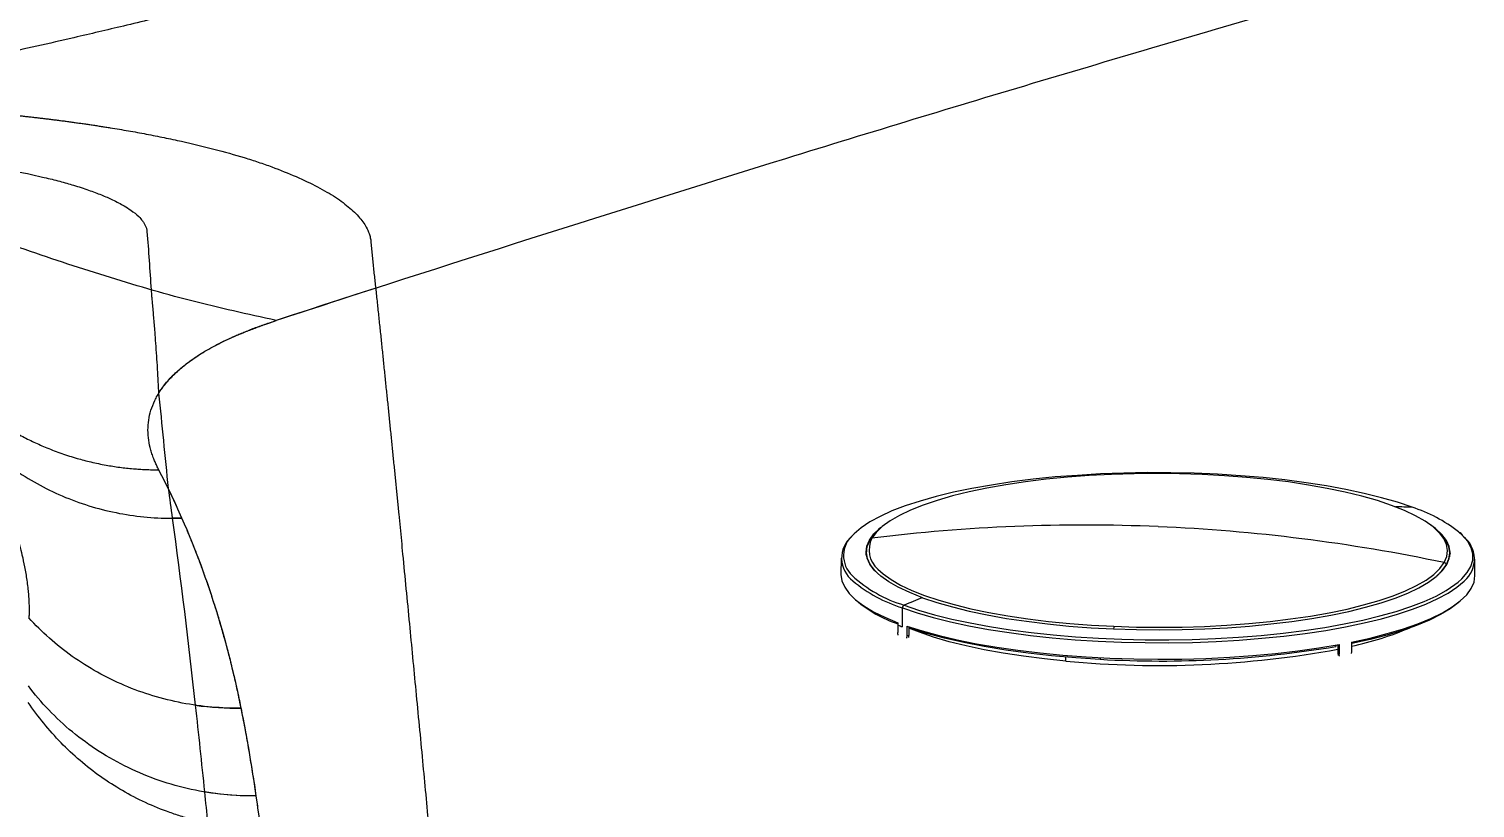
# Model space of a CAD drawing. Extents: x 525 to 609, y 649 to 778.
# Drawn here: x 560.35 to 571.67, y 680.09 to 686.19 of the extents above; entities that cross this region are included whole.
import ezdxf

# ---------------------------------------------------------------- set-up
doc = ezdxf.new("R2010")
doc.units = 0
doc.header["$MEASUREMENT"] = 0
doc.layers.add('1', color=4, linetype='Continuous')

# ---------------------------------------------------------------- blocks, each defined once
blk = doc.blocks.new('JETSETTER')
at = {"layer": '1', "color": 3, "linetype": 'Continuous', "lineweight": 25}
for p, q in [((41.581, 12.924), (41.58, 12.795)), ((41.776, 12.964), (41.781, 12.996)), ((41.779, 12.979), (41.778, 12.963)), ((46.348, 12.954), (46.347, 12.97)), ((46.545, 12.786), (46.545, 12.914)), ((42.061, 12.386), (42.061, 12.534)), ((42.026, 12.418), (42.026, 12.399)), ((42.026, 12.399), (42.026, 12.342)), ((42.096, 12.392), (42.096, 12.316)), ((42.112, 12.387), (42.112, 12.319)), ((42.124, 12.383), (42.124, 12.373)), ((42.112, 12.319), (42.096, 12.316)), ((42.11, 12.303), (42.112, 12.319)), ((45.454, 12.243), (45.454, 12.231)), ((45.471, 12.246), (45.471, 12.176)), ((45.482, 12.248), (45.482, 12.172)), ((45.578, 12.266), (45.577, 12.19)), ((45.578, 12.257), (45.581, 12.256)), ((45.582, 12.267), (45.581, 12.256)), ((43.342, 12.118), (43.342, 12.149)), ((43.61, 12.144), (43.61, 12.131)), ((45.471, 12.176), (45.473, 12.16)), ((45.482, 12.172), (45.471, 12.176)), ((45.485, 12.156), (45.482, 12.172)), ((45.577, 12.19), (45.576, 12.176))]:
    blk.add_line(p, q, dxfattribs=at)
at = {"layer": '1', "color": 3, "linetype": 'Continuous', "lineweight": 25, "flags": 128}
for points in [[(46.052, 13.321), (45.938, 13.36), (45.813, 13.396), (45.678, 13.429), (45.534, 13.46), (45.382, 13.488), (45.223, 13.513), (45.057, 13.535), (44.885, 13.553), (44.709, 13.568), (44.529, 13.579), (44.347, 13.587), (44.163, 13.591), (43.979, 13.592), (43.795, 13.589), (43.612, 13.582), (43.432, 13.571), (43.256, 13.558), (43.084, 13.54), (42.918, 13.519), (42.758, 13.495), (42.605, 13.468), (42.46, 13.438), (42.325, 13.405), (42.199, 13.37), (42.083, 13.332), (41.979, 13.292), (41.886, 13.249), (41.806, 13.206), (41.738, 13.16), (41.683, 13.114), (41.675, 13.106)], [(46.236, 13.151), (46.217, 13.168), (46.154, 13.212), (46.079, 13.255), (45.992, 13.296), (45.892, 13.336), (45.781, 13.373), (45.66, 13.408), (45.528, 13.44), (45.388, 13.469), (45.24, 13.495), (45.084, 13.519), (44.922, 13.538), (44.755, 13.555), (44.583, 13.568), (44.408, 13.577), (44.231, 13.583), (44.053, 13.585), (43.876, 13.583), (43.699, 13.578), (43.524, 13.569), (43.353, 13.556), (43.186, 13.54), (43.025, 13.52), (42.87, 13.497), (42.722, 13.471), (42.583, 13.442), (42.453, 13.41), (42.333, 13.375), (42.223, 13.338), (42.125, 13.299), (42.038, 13.258), (41.964, 13.215), (41.903, 13.171), (41.902, 13.17)], [(42.218, 12.613), (42.118, 12.653), (42.029, 12.695), (41.954, 12.738), (41.891, 12.783), (41.841, 12.829), (41.805, 12.875), (41.784, 12.923), (41.776, 12.97), (41.782, 13.018), (41.802, 13.065), (41.837, 13.112), (41.876, 13.15)], [(41.902, 13.17), (41.856, 13.125), (41.822, 13.079)], [(42.218, 12.613), (42.33, 12.576), (42.453, 12.541), (42.585, 12.508), (42.726, 12.479), (42.876, 12.452), (43.033, 12.429), (43.197, 12.409), (43.365, 12.392), (43.539, 12.379), (43.715, 12.37), (43.893, 12.364), (44.073, 12.362), (44.252, 12.364), (44.43, 12.369), (44.606, 12.378), (44.779, 12.391), (44.947, 12.408), (45.11, 12.427), (45.267, 12.451), (45.415, 12.477), (45.556, 12.506), (45.687, 12.539), (45.809, 12.574), (45.919, 12.611), (46.018, 12.65), (46.106, 12.692), (46.18, 12.735), (46.241, 12.78), (46.29, 12.826), (46.324, 12.872), (46.344, 12.92), (46.35, 12.967), (46.343, 13.015), (46.321, 13.062), (46.285, 13.109), (46.235, 13.155), (46.189, 13.189)], [(46.304, 12.888), (46.324, 12.935), (46.331, 12.982), (46.323, 13.029), (46.301, 13.076), (46.266, 13.122), (46.236, 13.151)], [(41.844, 12.826), (41.809, 12.872), (41.787, 12.92), (41.779, 12.967), (41.785, 13.015), (41.806, 13.062), (41.84, 13.109), (41.868, 13.137)], [(46.32, 12.869), (46.341, 12.917), (46.347, 12.964), (46.339, 13.012), (46.317, 13.059), (46.282, 13.106), (46.25, 13.136)], [(46.414, 12.736), (46.443, 12.762), (46.485, 12.81), (46.513, 12.858), (46.527, 12.907), (46.528, 12.956), (46.515, 13.005), (46.488, 13.053), (46.447, 13.101), (46.416, 13.13)], [(41.779, 12.942), (41.778, 12.951), (41.778, 12.963)], [(46.345, 12.987), (46.345, 12.986), (46.35, 12.955)], [(46.347, 12.933), (46.348, 12.948), (46.348, 12.954)], [(41.877, 12.794), (41.844, 12.826), (41.844, 12.826)], [(41.868, 12.836), (41.909, 12.799), (41.972, 12.755), (42.047, 12.712), (42.135, 12.67), (42.234, 12.631), (42.345, 12.594), (42.466, 12.559), (42.598, 12.527), (42.738, 12.498), (42.886, 12.471), (43.042, 12.448), (43.204, 12.428), (43.372, 12.412), (43.543, 12.399), (43.718, 12.39)], [(43.718, 12.39), (43.895, 12.384), (44.073, 12.382), (44.251, 12.384), (44.427, 12.389), (44.602, 12.398), (44.773, 12.411), (44.94, 12.427), (45.101, 12.447), (45.256, 12.47), (45.404, 12.496), (45.543, 12.525), (45.673, 12.557), (45.794, 12.592), (45.903, 12.629), (46.002, 12.668), (46.088, 12.709), (46.162, 12.752), (46.223, 12.796), (46.26, 12.831)], [(46.245, 12.783), (46.286, 12.823), (46.32, 12.869)], [(46.26, 12.831), (46.27, 12.841), (46.304, 12.888)], [(41.58, 12.795), (41.58, 12.795), (41.587, 12.745), (41.609, 12.695), (41.644, 12.646), (41.694, 12.597), (41.758, 12.55), (41.834, 12.504), (41.924, 12.46), (42.026, 12.418)], [(42.061, 12.534), (42.176, 12.495), (42.302, 12.458), (42.438, 12.425), (42.582, 12.393), (42.735, 12.365), (42.896, 12.34), (43.063, 12.318), (43.235, 12.3), (43.413, 12.285), (43.594, 12.274), (43.777, 12.266), (43.962, 12.262), (44.148, 12.261), (44.333, 12.264), (44.517, 12.271), (44.698, 12.282), (44.875, 12.296), (45.048, 12.313), (45.216, 12.334), (45.377, 12.358), (45.531, 12.386), (45.676, 12.416), (45.813, 12.449), (45.939, 12.485), (46.056, 12.523), (46.161, 12.563), (46.254, 12.606), (46.335, 12.65), (46.403, 12.696), (46.459, 12.742), (46.463, 12.746)], [(42.074, 12.555), (42.188, 12.516), (42.313, 12.48), (42.448, 12.446), (42.592, 12.416), (42.744, 12.388), (42.904, 12.363), (43.069, 12.341), (43.241, 12.323), (43.417, 12.308), (43.597, 12.296), (43.779, 12.289), (43.963, 12.285), (44.147, 12.284), (44.331, 12.287), (44.514, 12.294), (44.694, 12.304), (44.87, 12.318), (45.042, 12.336), (45.208, 12.357), (45.368, 12.381), (45.521, 12.408), (45.666, 12.438), (45.801, 12.471), (45.927, 12.506), (46.043, 12.544), (46.147, 12.584), (46.24, 12.626), (46.32, 12.67), (46.388, 12.716), (46.414, 12.736)], [(45.578, 12.266), (45.723, 12.298), (45.858, 12.333), (45.984, 12.37), (46.098, 12.41), (46.2, 12.452), (46.29, 12.496), (46.367, 12.541), (46.43, 12.588), (46.48, 12.637), (46.516, 12.686), (46.538, 12.735), (46.545, 12.786)], [(46.426, 12.585), (46.413, 12.573), (46.351, 12.527), (46.276, 12.482), (46.188, 12.439), (46.088, 12.397), (45.977, 12.358), (45.855, 12.321), (45.723, 12.287), (45.581, 12.256)], [(42.096, 12.392), (42.217, 12.353), (42.349, 12.317), (42.49, 12.284), (42.641, 12.253), (42.8, 12.226), (42.966, 12.202), (43.139, 12.181), (43.317, 12.164), (43.499, 12.15), (43.685, 12.14), (43.873, 12.134), (44.061, 12.132), (44.25, 12.133), (44.438, 12.139), (44.624, 12.148), (44.806, 12.161), (44.984, 12.177), (45.157, 12.197), (45.323, 12.221), (45.482, 12.248)], [(43.342, 12.118), (43.173, 12.135), (43.009, 12.155), (42.851, 12.179), (42.702, 12.206), (42.56, 12.236), (42.428, 12.269), (42.305, 12.305), (42.194, 12.343), (42.112, 12.375)], [(43.61, 12.131), (43.418, 12.143), (43.229, 12.159), (43.047, 12.179), (42.87, 12.203), (42.701, 12.231), (42.542, 12.262), (42.391, 12.296), (42.252, 12.333), (42.124, 12.373)]]:
    blk.add_lwpolyline(points, dxfattribs=at)
at = {"layer": '1', "color": 3, "linetype": 'Continuous', "lineweight": 25}
for centre, radius, start, end in [((45.8, 4.681), 8.644, 88.3283, 89.1816), ((45.681, 12.174), 1.206, 52.4453, 72.0758), ((43.484, -0.324), 13.506, 87.5395, 97.0675), ((43.473, -0.597), 13.779, 78.1412, 87.5427), ((41.806, 12.923), 0.221, 130.0302, 233.2982), ((41.814, 12.943), 0.214, 130.3614, 226.7945), ((41.998, 12.987), 0.198, 152.2781, 229.3624), ((46.32, 12.916), 0.221, 310.0308, 53.2976), ((46.3, 12.868), 0.0202, 3.8454, 78.5533), ((42.361, 13.531), 1.017, 226.9815, 253.5871), ((42.412, 13.638), 1.159, 230.3795, 252.3446), ((42.354, 13.372), 1.018, 229.8795, 251.2127), ((46.268, 2.429), 10.96, 111.6839, 112.4986), ((42.084, 12.534), 0.0232, 115.9584, 180.8484), ((42.826, 14.492), 2.241, 249.0848, 250.0219), ((43.796, 12.37), 0.0811, 165.7882, 179.9317), ((45.053, 14.7), 2.521, 282.0062, 292.9543), ((44.072, 19.816), 7.733, 264.5837, 280.4184), ((44.084, 20.464), 8.346, 266.7457, 279.4515)]:
    blk.add_arc(centre, radius, start, end, dxfattribs=at)
for points, knots in [([(36.735, 17.274), (36.678, 17.26), (36.559, 17.231), (36.373, 17.185), (36.172, 17.137), (35.968, 17.088), (35.767, 17.041), (35.444, 16.965), (35.088, 16.885), (34.699, 16.802), (34.391, 16.74), (34.068, 16.679), (33.785, 16.631), (33.559, 16.597), (33.39, 16.574), (33.222, 16.554), (33.043, 16.535), (32.867, 16.521), (32.724, 16.513), (32.617, 16.509), (32.54, 16.507), (32.464, 16.506), (32.411, 16.506), (32.371, 16.507), (32.343, 16.508), (32.315, 16.509), (32.288, 16.51), (32.259, 16.511), (32.224, 16.512), (32.193, 16.514), (32.162, 16.516), (32.135, 16.517), (32.103, 16.52), (32.071, 16.522), (32.037, 16.525), (31.999, 16.529), (31.958, 16.533), (31.914, 16.539), (31.868, 16.545), (31.837, 16.551), (31.822, 16.553)], [0, 0, 0, 0, 0.036068, 0.075251, 0.117534, 0.162891, 0.203618, 0.244318, 0.366449, 0.427516, 0.488591, 0.558647, 0.628508, 0.663041, 0.697137, 0.731706, 0.764045, 0.804695, 0.835772, 0.848376, 0.867309, 0.880036, 0.892015, 0.897628, 0.902892, 0.90782, 0.912676, 0.917983, 0.924256, 0.932014, 0.935564, 0.941925, 0.947458, 0.953483, 0.960014, 0.96709, 0.974764, 0.983016, 0.991706, 1, 1, 1, 1]), ([(45.135, 17.24), (44.802, 17.144), (44.47, 17.047), (43.805, 16.852), (43.473, 16.754), (42.476, 16.456), (41.811, 16.254), (39.817, 15.638), (38.487, 15.215), (37.157, 14.783)], [0, 0, 0, 0, 0.125, 0.125, 0.25, 0.25, 0.5, 0.5, 1, 1, 1, 1]), ([(37.157, 14.783), (36.934, 14.832), (36.486, 14.93), (35.817, 15.127), (35.15, 15.348), (34.41, 15.616), (33.598, 15.922), (32.835, 16.212), (32.365, 16.369), (32.191, 16.427)], [0, 0, 0, 0, 0.134281, 0.268568, 0.40286, 0.537155, 0.716216, 0.895277, 1, 1, 1, 1]), ([(34.628, 16.432), (34.639, 16.431), (34.662, 16.429), (34.697, 16.427), (34.731, 16.424), (34.766, 16.421), (34.8, 16.418), (34.835, 16.415), (34.87, 16.412), (34.905, 16.409), (34.939, 16.406), (34.974, 16.402), (35.009, 16.399), (35.045, 16.396), (35.08, 16.392), (35.115, 16.388), (35.15, 16.385), (35.185, 16.381), (35.221, 16.377), (35.256, 16.373), (35.291, 16.369), (35.327, 16.365), (35.362, 16.361), (35.398, 16.356), (35.433, 16.352), (35.469, 16.347), (35.504, 16.343), (35.539, 16.338), (35.575, 16.333), (35.61, 16.328), (35.646, 16.323), (35.681, 16.318), (35.716, 16.313), (35.752, 16.307), (35.787, 16.302), (35.822, 16.296), (35.894, 16.285), (36, 16.267), (36.141, 16.242), (36.28, 16.214), (36.459, 16.176), (36.673, 16.125), (36.87, 16.069), (37.018, 16.022), (37.157, 15.973), (37.317, 15.909), (37.484, 15.829), (37.602, 15.761), (37.682, 15.705), (37.735, 15.662), (37.781, 15.619), (37.82, 15.576), (37.851, 15.533), (37.87, 15.499), (37.881, 15.473), (37.887, 15.456), (37.892, 15.439), (37.896, 15.422), (37.897, 15.41), (37.898, 15.405)], [0, 0, 0, 0, 0.0067849, 0.0135893, 0.0204134, 0.0272574, 0.0341213, 0.0410054, 0.0479097, 0.0548344, 0.0617797, 0.0687457, 0.0757325, 0.0827404, 0.0897693, 0.0968195, 0.103891, 0.1109842, 0.118099, 0.1252356, 0.1323942, 0.139575, 0.1467781, 0.1540036, 0.1612517, 0.1685227, 0.1758166, 0.1831337, 0.1904741, 0.197838, 0.2052257, 0.2126374, 0.2200732, 0.2275335, 0.2350183, 0.2425281, 0.250063, 0.2807657, 0.3118222, 0.3432565, 0.3750974, 0.4370271, 0.5000581, 0.5310309, 0.5625711, 0.6250705, 0.6875835, 0.7500954, 0.7813678, 0.812602, 0.8439426, 0.8750729, 0.9064702, 0.9375198, 0.9501601, 0.9627243, 0.9752164, 0.9876403, 1, 1, 1, 1]), ([(34.645, 16.021), (34.653, 16.02), (34.67, 16.019), (34.695, 16.016), (34.72, 16.012), (34.745, 16.009), (34.771, 16.006), (34.798, 16.002), (34.824, 15.998), (34.851, 15.994), (34.878, 15.99), (34.906, 15.986), (34.977, 15.975), (35.079, 15.957), (35.199, 15.934), (35.281, 15.916), (35.367, 15.896), (35.46, 15.873), (35.577, 15.84), (35.687, 15.804), (35.789, 15.766), (35.883, 15.725), (35.959, 15.685), (36.028, 15.641), (36.076, 15.602), (36.107, 15.567), (36.124, 15.542), (36.133, 15.525), (36.139, 15.511), (36.142, 15.5), (36.144, 15.49), (36.145, 15.483), (36.145, 15.479)], [0, 0, 0, 0, 0.010606, 0.021374, 0.032304, 0.043397, 0.054651, 0.066069, 0.077651, 0.089397, 0.101307, 0.113383, 0.125625, 0.195886, 0.250513, 0.291737, 0.313047, 0.375327, 0.432459, 0.500327, 0.56339, 0.625096, 0.700276, 0.750215, 0.826978, 0.875004, 0.905221, 0.937605, 0.953096, 0.968656, 0.984288, 1, 1, 1, 1]), ([(37.898, 15.405), (37.899, 15.387), (37.902, 15.352), (37.908, 15.299), (37.913, 15.246), (37.919, 15.193), (37.924, 15.14), (37.93, 15.087), (37.934, 15.052), (37.936, 15.035)], [0, 0, 0, 0, 0.138832, 0.278964, 0.420422, 0.563231, 0.707414, 0.852996, 1, 1, 1, 1]), ([(36.177, 15.023), (36.178, 15.012), (36.18, 14.988), (36.183, 14.953), (36.187, 14.91), (36.191, 14.862), (36.198, 14.787), (36.205, 14.702), (36.212, 14.6), (36.219, 14.505), (36.224, 14.423), (36.228, 14.358), (36.23, 14.31), (36.233, 14.262), (36.235, 14.23), (36.236, 14.213)], [0, 0, 0, 0, 0.038904, 0.080568, 0.124999, 0.187464, 0.249998, 0.392859, 0.500005, 0.625965, 0.750002, 0.812526, 0.874999, 0.934811, 1, 1, 1, 1]), ([(37.936, 15.035), (37.94, 14.997), (37.948, 14.921), (37.96, 14.807), (37.972, 14.693), (37.984, 14.58), (37.995, 14.468), (38.007, 14.356), (38.018, 14.244), (38.03, 14.133), (38.041, 14.023), (38.052, 13.913), (38.063, 13.804), (38.074, 13.695), (38.085, 13.587), (38.095, 13.48), (38.106, 13.374), (38.116, 13.268), (38.127, 13.163), (38.137, 13.058), (38.161, 12.808), (38.199, 12.418), (38.251, 11.878), (38.302, 11.345), (38.336, 10.986), (38.352, 10.811)], [0, 0, 0, 0, 0.028142, 0.056086, 0.08383, 0.111375, 0.138719, 0.16586, 0.192799, 0.219535, 0.246066, 0.272392, 0.298513, 0.324427, 0.350134, 0.375633, 0.400924, 0.426007, 0.45088, 0.475543, 0.499996, 0.627798, 0.749998, 0.8782, 1, 1, 1, 1]), ([(36.237, 13.615), (36.235, 13.62), (36.229, 13.63), (36.222, 13.645), (36.215, 13.66), (36.208, 13.676), (36.198, 13.699), (36.187, 13.73), (36.171, 13.782), (36.157, 13.846), (36.151, 13.925), (36.156, 14.003), (36.174, 14.08), (36.204, 14.156), (36.247, 14.233), (36.305, 14.308), (36.377, 14.382), (36.464, 14.454), (36.551, 14.513), (36.628, 14.559), (36.691, 14.593), (36.757, 14.626), (36.816, 14.653), (36.865, 14.675), (36.904, 14.691), (36.944, 14.707), (36.985, 14.723), (37.026, 14.738), (37.069, 14.753), (37.113, 14.768), (37.143, 14.778), (37.157, 14.783)], [0, 0, 0, 0, 0.01235, 0.024797, 0.037344, 0.049993, 0.062743, 0.094747, 0.125831, 0.188755, 0.252499, 0.316641, 0.379056, 0.442064, 0.504809, 0.567849, 0.629407, 0.691881, 0.752939, 0.784197, 0.81511, 0.845716, 0.876051, 0.891742, 0.907366, 0.922928, 0.938434, 0.953889, 0.969298, 0.984667, 1, 1, 1, 1]), ([(36.236, 14.213), (36.24, 14.22), (36.248, 14.232), (36.266, 14.258), (36.3, 14.303), (36.36, 14.366), (36.447, 14.441), (36.552, 14.515), (36.673, 14.586), (36.791, 14.643), (36.897, 14.687), (36.981, 14.72), (37.05, 14.745), (37.109, 14.766), (37.138, 14.776), (37.157, 14.783)], [0, 0, 0, 0, 0.031214, 0.062443, 0.124938, 0.250022, 0.375806, 0.500314, 0.625403, 0.750231, 0.812589, 0.874992, 0.937471, 0.959368, 1, 1, 1, 1]), ([(34.617, 14.283), (34.626, 14.275), (34.643, 14.257), (34.669, 14.232), (34.695, 14.208), (34.721, 14.185), (34.747, 14.162), (34.772, 14.141), (34.797, 14.12), (34.822, 14.101), (34.847, 14.082), (34.871, 14.063), (34.895, 14.046), (34.918, 14.029), (34.941, 14.013), (34.988, 13.981), (35.06, 13.936), (35.159, 13.88), (35.259, 13.83), (35.365, 13.784), (35.477, 13.741), (35.593, 13.704), (35.708, 13.674), (35.82, 13.651), (35.931, 13.633), (36.018, 13.624), (36.086, 13.619), (36.135, 13.616), (36.185, 13.615), (36.22, 13.615), (36.237, 13.615)], [0, 0, 0, 0, 0.020708, 0.040981, 0.06082, 0.080226, 0.099201, 0.117748, 0.135872, 0.153578, 0.170871, 0.187754, 0.204233, 0.220309, 0.235985, 0.25126, 0.314972, 0.377857, 0.43994, 0.501281, 0.57079, 0.640345, 0.703022, 0.769813, 0.829767, 0.889674, 0.915808, 0.942914, 0.970983, 1, 1, 1, 1]), ([(34.835, 13.841), (34.841, 13.828), (34.853, 13.803), (34.871, 13.765), (34.889, 13.727), (34.906, 13.689), (34.923, 13.651), (34.94, 13.613), (34.956, 13.575), (34.972, 13.537), (34.988, 13.499), (35.003, 13.461), (35.018, 13.423), (35.032, 13.385), (35.046, 13.347), (35.06, 13.309), (35.073, 13.272), (35.085, 13.234), (35.097, 13.197), (35.109, 13.16), (35.12, 13.123), (35.133, 13.078), (35.149, 13.019), (35.168, 12.942), (35.188, 12.849), (35.202, 12.765), (35.211, 12.695), (35.216, 12.644), (35.22, 12.598), (35.221, 12.556), (35.222, 12.519), (35.221, 12.486), (35.221, 12.465), (35.22, 12.455)], [0, 0, 0, 0, 0.0241014, 0.0482979, 0.0725896, 0.0969764, 0.1214583, 0.1460354, 0.1707077, 0.1954753, 0.2203382, 0.2452966, 0.2703505, 0.2955001, 0.3207456, 0.3460871, 0.3715249, 0.3970592, 0.4226903, 0.4484184, 0.4742438, 0.500167, 0.5435705, 0.5996665, 0.6684805, 0.7500523, 0.7945136, 0.8360632, 0.8746978, 0.9104134, 0.9432055, 0.9730694, 1, 1, 1, 1]), ([(34.835, 13.841), (34.934, 13.744), (35.046, 13.654), (35.289, 13.498), (35.42, 13.431), (35.696, 13.326), (35.839, 13.288), (36.129, 13.24), (36.276, 13.231), (36.419, 13.236)], [0, 0, 0, 0, 0.25, 0.25, 0.5, 0.5, 0.75, 0.75, 1, 1, 1, 1]), ([(36.419, 13.236), (36.412, 13.252), (36.398, 13.283), (36.377, 13.33), (36.355, 13.376), (36.334, 13.423), (36.319, 13.453), (36.311, 13.469)], [0, 0, 0, 0, 0.202045, 0.403067, 0.603066, 0.802044, 1, 1, 1, 1]), ([(36.883, 11.749), (36.879, 11.768), (36.871, 11.807), (36.859, 11.864), (36.846, 11.922), (36.833, 11.98), (36.819, 12.037), (36.805, 12.095), (36.791, 12.152), (36.776, 12.21), (36.76, 12.268), (36.744, 12.325), (36.728, 12.383), (36.711, 12.441), (36.69, 12.51), (36.664, 12.59), (36.634, 12.682), (36.602, 12.774), (36.569, 12.866), (36.534, 12.959), (36.497, 13.051), (36.459, 13.144), (36.432, 13.205), (36.419, 13.236)], [0, 0, 0, 0, 0.038323, 0.076682, 0.11508, 0.153514, 0.191986, 0.230495, 0.269041, 0.307624, 0.346245, 0.384903, 0.423598, 0.46233, 0.5011, 0.56277, 0.624637, 0.686702, 0.748964, 0.811424, 0.874083, 0.936941, 1, 1, 1, 1]), ([(41.893, 13.166), (41.891, 13.164), (41.884, 13.159), (41.878, 13.153), (41.875, 13.149)], [0, 0, 0, 0, 0.2666197, 1, 1, 1, 1]), ([(46.446, 13.106), (46.443, 13.11), (46.437, 13.116), (46.428, 13.123), (46.424, 13.126)], [0, 0, 0, 0, 0.525544, 1, 1, 1, 1]), ([(36.883, 11.749), (36.73, 11.747), (36.575, 11.76), (36.266, 11.819), (36.114, 11.865), (35.824, 11.988), (35.686, 12.065), (35.434, 12.244), (35.32, 12.346), (35.22, 12.455)], [0, 0, 0, 0, 0.25, 0.25, 0.5, 0.5, 0.75, 0.75, 1, 1, 1, 1]), ([(42.028, 12.321), (42.028, 12.322), (42.026, 12.328), (42.026, 12.335), (42.026, 12.342)], [0, 0, 0, 0, 0.029519, 1, 1, 1, 1]), ([(42.096, 12.316), (42.096, 12.31), (42.096, 12.303), (42.094, 12.298), (42.094, 12.298)], [0, 0, 0, 0, 0.983241, 1, 1, 1, 1]), ([(37.001, 11.062), (36.917, 11.061), (36.832, 11.064), (36.662, 11.082), (36.577, 11.095), (36.407, 11.132), (36.323, 11.155), (36.158, 11.212), (36.077, 11.246), (35.919, 11.322), (35.843, 11.364), (35.697, 11.458), (35.627, 11.509), (35.495, 11.617), (35.433, 11.675), (35.318, 11.796), (35.264, 11.859), (35.216, 11.923)], [0, 0, 0, 0, 0.125, 0.125, 0.25, 0.25, 0.375, 0.375, 0.5, 0.5, 0.625, 0.625, 0.75, 0.75, 0.875, 0.875, 1, 1, 1, 1]), ([(36.518, 10.874), (36.485, 10.882), (36.452, 10.891), (36.387, 10.911), (36.355, 10.922), (36.258, 10.956), (36.195, 10.981), (36.01, 11.067), (35.893, 11.135), (35.726, 11.253), (35.672, 11.295), (35.569, 11.384), (35.519, 11.43), (35.377, 11.576), (35.292, 11.681), (35.215, 11.794)], [0, 0, 0, 0, 0.0625, 0.0625, 0.125, 0.125, 0.25, 0.25, 0.5, 0.5, 0.625, 0.625, 0.75, 0.75, 1, 1, 1, 1]), ([(37.001, 11.062), (36.997, 11.087), (36.99, 11.137), (36.978, 11.213), (36.966, 11.289), (36.953, 11.365), (36.94, 11.442), (36.927, 11.518), (36.913, 11.595), (36.898, 11.672), (36.888, 11.724), (36.883, 11.749)], [0, 0, 0, 0, 0.109836, 0.219993, 0.330469, 0.441263, 0.552376, 0.663807, 0.775555, 0.887619, 1, 1, 1, 1]), ([(37.035, 10.81), (37.03, 10.853), (37.019, 10.936), (37.007, 11.02), (37.001, 11.062)], [0, 0, 0, 0, 0.503979, 1, 1, 1, 1])]:
    blk.add_open_spline(points, degree=3, knots=knots, dxfattribs=at)
for points in [[(36.145, 15.479), (36.157, 15.329), (36.167, 15.175), (36.177, 15.023)], [(37.936, 15.035), (37.676, 14.951), (37.417, 14.867), (37.157, 14.783)], [(36.236, 14.213), (36.261, 13.967), (36.286, 13.719), (36.311, 13.469)], [(36.419, 13.236), (36.363, 13.363), (36.303, 13.489), (36.237, 13.615)], [(36.311, 13.469), (36.322, 13.39), (36.333, 13.313), (36.343, 13.235)], [(36.419, 13.236), (36.394, 13.235), (36.369, 13.235), (36.343, 13.235)], [(36.343, 13.235), (36.409, 12.748), (36.469, 12.265), (36.523, 11.772)], [(36.883, 11.749), (36.782, 12.25), (36.634, 12.747), (36.419, 13.236)], [(36.523, 11.772), (36.548, 11.547), (36.572, 11.321), (36.595, 11.094)], [(36.523, 11.772), (36.644, 11.755), (36.764, 11.747), (36.883, 11.749)], [(37.001, 11.062), (36.968, 11.291), (36.929, 11.521), (36.883, 11.749)], [(37.001, 11.062), (36.867, 11.06), (36.731, 11.07), (36.595, 11.094)], [(36.595, 11.094), (36.603, 11.013), (36.612, 10.932), (36.62, 10.851)], [(37.035, 10.81), (37.024, 10.894), (37.013, 10.978), (37.001, 11.062)]]:
    blk.add_open_spline(points, degree=3, dxfattribs=at)

msp = doc.modelspace()

# ---------------------------------------------------------------- block references
at = {"layer": '1'}
msp.add_blockref('JETSETTER', (525.127, 669.124), dxfattribs=at)

doc.saveas('drawing.dxf')
